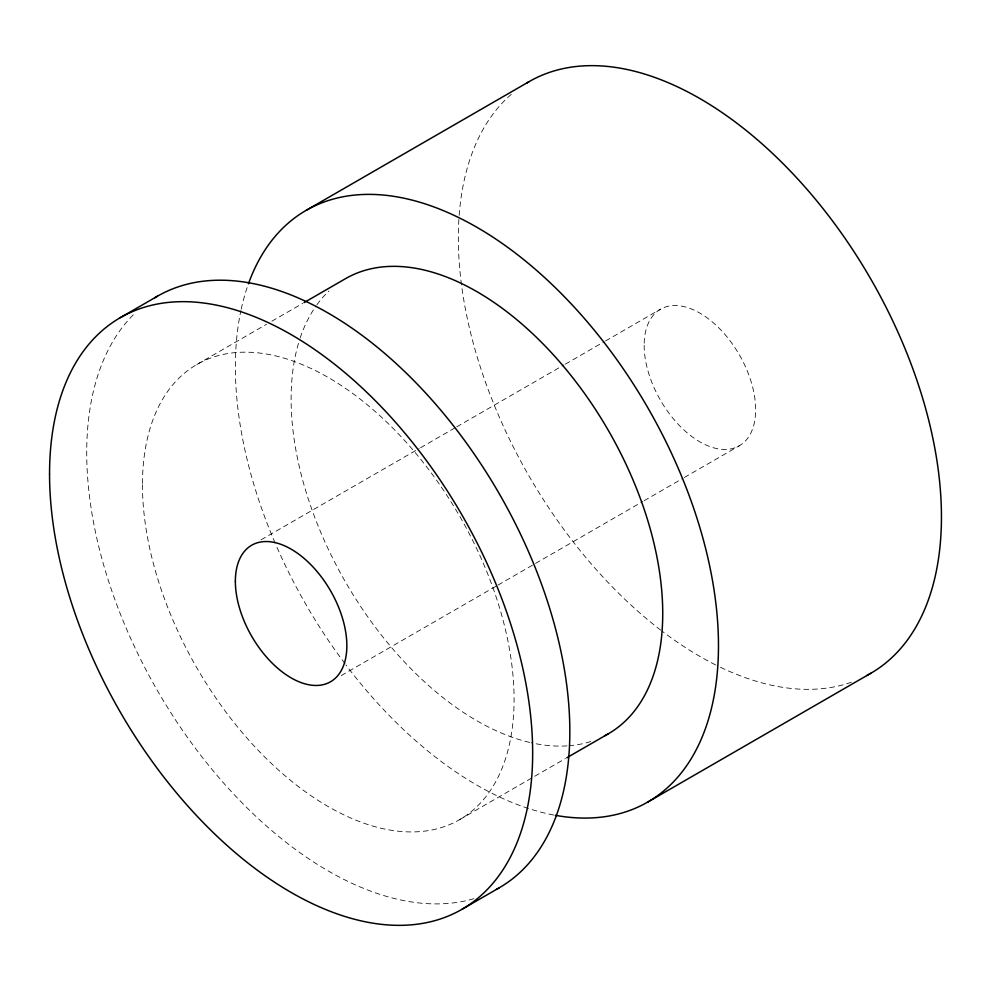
<?xml version="1.0" encoding="UTF-8"?>
<svg xmlns="http://www.w3.org/2000/svg" width="991" height="991" viewBox="0 0 991 991"><rect width="100%" height="100%" fill="white"/><g stroke="black" fill="none" stroke-linecap="round" stroke-linejoin="round"><path stroke-width="0.74" stroke-dasharray="4.96 3.72" d="M196.875 364.477L266.517 324.268M271.868 321.183L302.676 303.395M261.067 539.822L419.23 448.502M420.568 447.734L455.414 427.616M456.752 426.836L563.978 364.936M565.316 364.168L604.188 341.722M605.526 340.954L660.477 309.217M341.251 675.589L496.714 585.83M498.064 585.049L534.248 564.164M535.586 563.384L642.812 501.483M644.15 500.703L683.022 478.269M684.36 477.489L739.311 445.764M459.663 819.619L565.452 758.536M553.709 815.023A341.61 197.234 60 0 1 345.97 664.998M345.054 663.797A341.61 197.234 60 0 1 275.733 544.443M275.126 543.043A341.61 197.234 60 0 1 240.9 310.592M241.209 309.155A341.61 197.234 60 0 1 247.899 285.334M590.747 741.528A262.776 151.722 60 0 1 569.825 745.678M567.025 745.889A262.776 151.722 60 0 1 531.201 742.767M529.652 742.408A262.776 151.722 60 0 1 344.397 580.107A262.776 151.722 60 0 1 299.691 339.442M300.186 337.943A262.776 151.722 60 0 1 316.005 306.046M316.897 304.782A262.776 151.722 60 0 1 328.95 291.02M851.356 682.229A341.61 197.234 60 0 1 717.063 665.63M715.626 664.911A341.61 197.234 60 0 1 662.075 631.143M660.811 630.189A341.61 197.234 60 0 1 461.732 286.56M461.521 284.987A341.61 197.234 60 0 1 459.056 216.967M459.167 215.369A341.61 197.234 60 0 1 511.728 93.959M473.834 898.688A341.61 197.234 60 0 1 158.126 691.817A341.61 197.234 60 0 1 134.38 313.751M142.456 484.772A262.776 151.722 60 0 0 421.175 831.499A262.776 151.722 60 0 0 421.175 459.874A262.776 151.722 60 0 0 142.456 484.772M644.15 345.314A78.834 45.512 60 0 0 727.766 449.332A78.834 45.512 60 0 0 727.766 337.844A78.834 45.512 60 0 0 644.15 345.314"/><path stroke-width="1.49" d="M120.295 317.665L157.458 296.21M306.108 210.377L529.083 81.646M304.014 302.627L345.525 278.657A262.776 151.722 60 0 1 610.196 433.662A262.776 151.722 60 0 1 604.46 735.892M566.79 757.768L608.313 733.798M461.917 909.354L499.08 887.899M647.73 802.078L870.705 673.335M248.431 283.81A341.61 197.234 60 0 1 647.73 407.611A341.61 197.234 60 0 1 555.294 815.308M526.506 83.182A341.61 197.234 60 0 1 871.349 280.007A341.61 197.234 60 0 1 866.741 675.515M154.881 297.746A341.61 197.234 60 0 1 499.08 493.431A341.61 197.234 60 0 1 496.454 889.361M235.363 581.321A78.834 45.512 60 0 0 318.978 685.338A78.834 45.512 60 0 0 318.978 573.851A78.834 45.512 60 0 0 235.363 581.321M49.55 474.045A341.61 197.234 60 0 0 411.884 924.789A341.61 197.234 60 0 0 411.884 441.676A341.61 197.234 60 0 0 49.55 474.045"/></g></svg>
